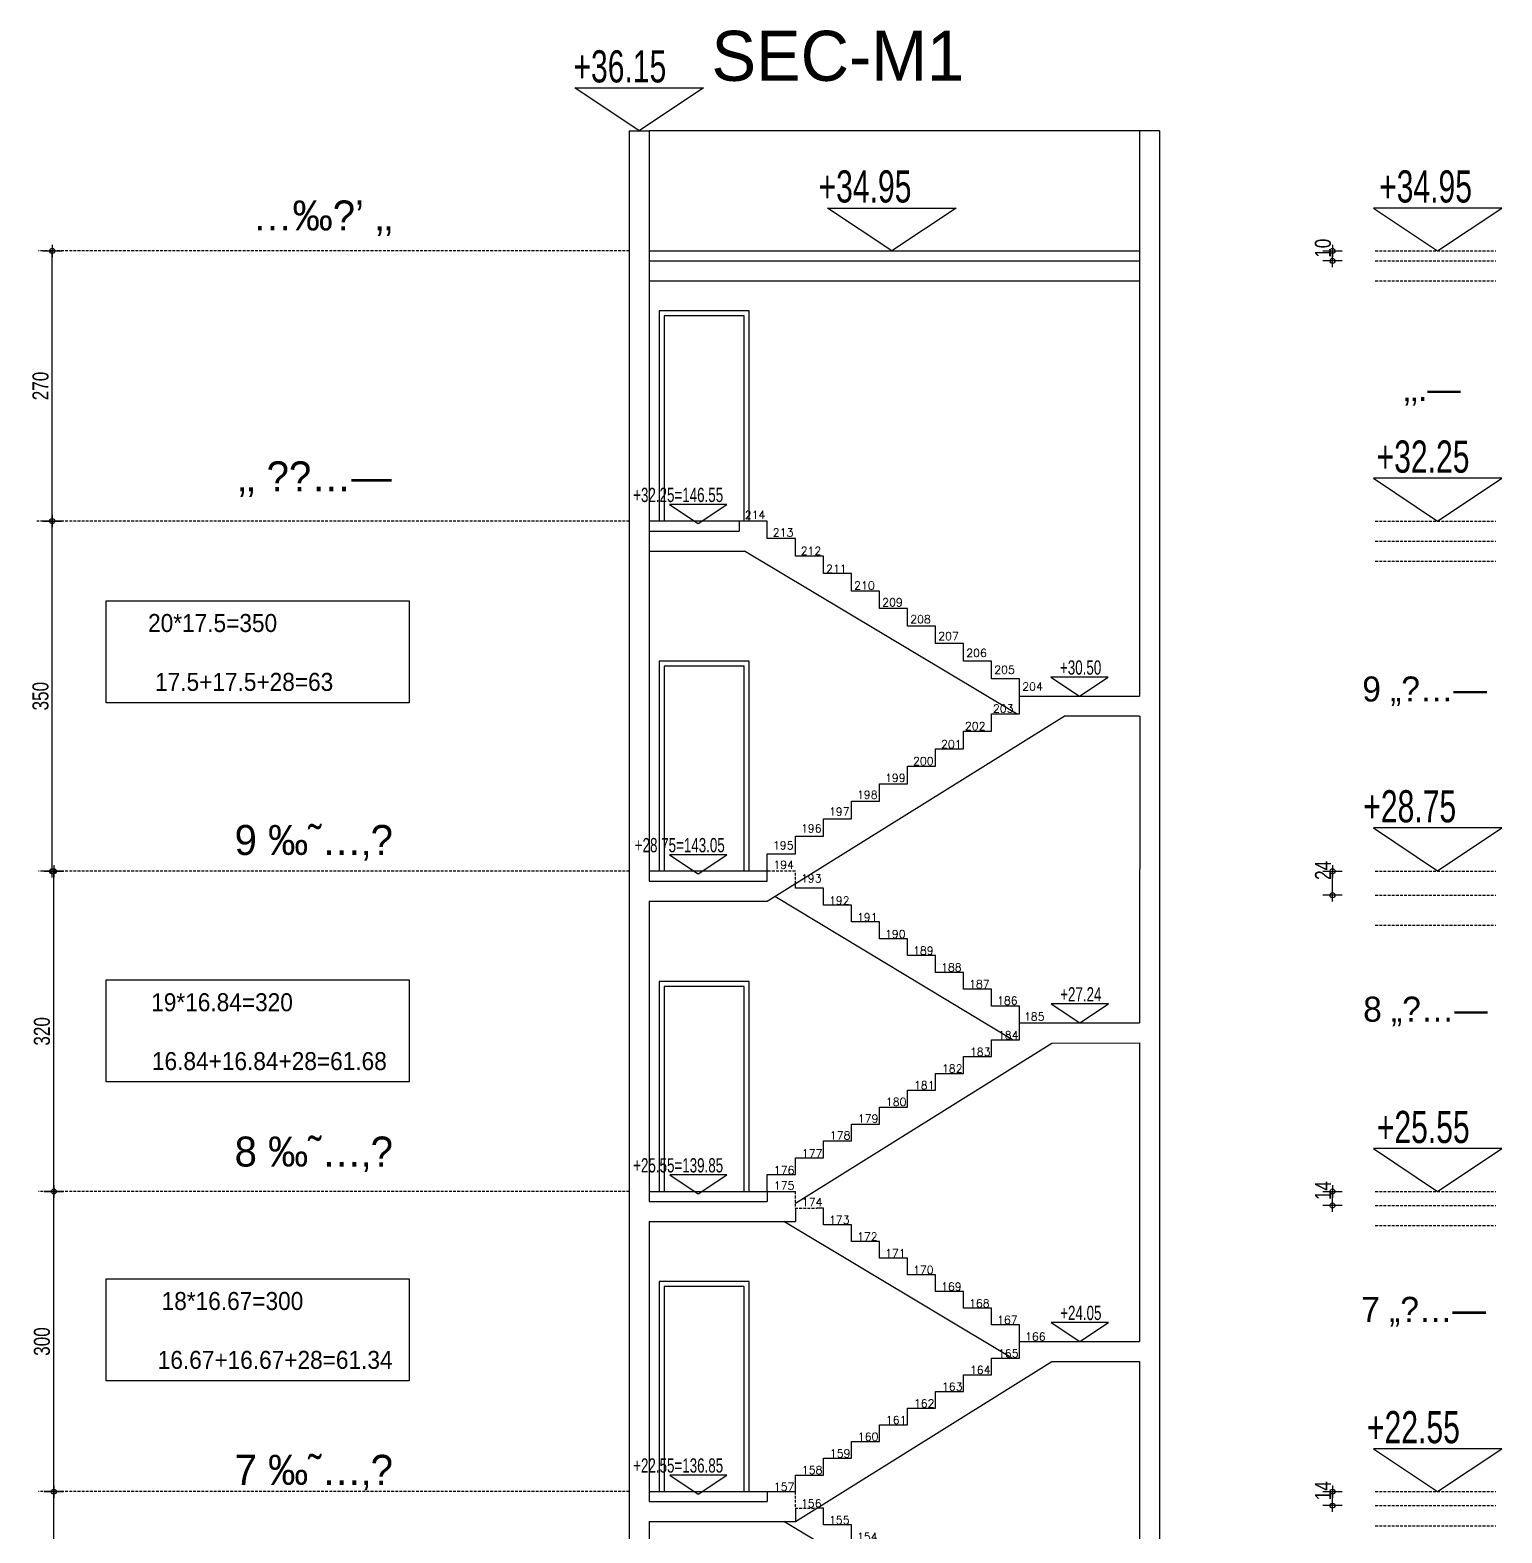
# Model space of a CAD drawing. Header units: inches. Extents: x -5298 to 11252, y 8210 to 22495.
# Drawn here: x 4439 to 5910, y 17820 to 19322 of the extents above; entities that cross this region are included whole.
import ezdxf
from ezdxf.enums import TextEntityAlignment as Align

# ---------------------------------------------------------------- set-up
doc = ezdxf.new("R2010")
doc.units = ezdxf.units.IN
doc.header["$LTSCALE"] = 11
doc.header["$MEASUREMENT"] = 0
doc.linetypes.add('HIDDEN', pattern=[0.375, 0.25, -0.125])
doc.layers.get('Defpoints').update_dxf_attribs({"color": 40})
for name, color, linetype in [('1TEXT', 3, 'Continuous'), ('73', 120, 'Continuous'), ('A_Door_p', 6, 'Continuous'), ('B-TEXT-H', 6, 'Continuous'), ('dim-100-v', 63, 'Continuous'), ('DIM-VER', 53, 'Continuous'), ('hatch-even', 253, 'Continuous'), ('HID', 5, 'HIDDEN'), ('HID1', 9, 'HIDDEN'), ('MABAT', 4, 'Continuous'), ('MARAT1', 145, 'Continuous'), ('MIFLAS', 4, 'Continuous'), ('TXT', 2, 'Continuous'), ('TXT-Mech', 4, 'Continuous'), ('wall', 7, 'Continuous')]:
    doc.layers.add(name, color=color, linetype=linetype)
doc.layers.add('REMARKS-DS-CHANGES', color=230, linetype='HIDDEN', true_color=0xff0582)
doc.styles.add('$0$TOVANA02', font='TOVANA02')
doc.styles.add('$0$TXT', font='TXT', dxfattribs={"width": 0.7})
doc.styles.add('H', font='HEB', dxfattribs={"width": 0.8})
doc.styles.add('ROMANCE', font='romanc')
doc.styles.add('SIMPHEB', font='SIMPHEB', dxfattribs={"height": 20})
doc.styles.get("Standard").update_dxf_attribs({"font": 'arial.ttf'})
doc.styles.add('T', font='tovana02')
doc.dimstyles.new('1-100hag', dxfattribs={"dimtxt": 16, "dimasz": 0.5, "dimexe": 0, "dimexo": 0, "dimgap": 1, "dimtad": 0, "dimdec": 0, "dimdsep": 46, "dimtxsty": 'H', "dimblk1": 'D20', "dimblk2": 'D20', "dimsah": 1, "dimcen": 0, "dimse1": 1, "dimse2": 1, "dimclrd": 256, "dimclrt": 256, "dimadec": 0, "dimazin": 0, "dimtfac": 1, "dimtdec": 0, "dimtmove": 2, "dimatfit": 3, "dimldrblk": 'D20', "dimfxl": 1, "dimtvp": 0.733333, "dimtolj": 1, "dimarcsym": 0})

# ---------------------------------------------------------------- blocks, each defined once
blk = doc.blocks.new('D20')
for p, q in [((12.5, 0), (-12.5, 0)), ((0, 19.2), (0, -19.2))]:
    blk.add_line(p, q)
blk.add_circle((0, 0), 5)
blk = doc.blocks.new('*D721')
at = {"layer": 'Defpoints', "color": 0, "transparency": 16777216}
for p in [(4462.6, 17861.5), (4464.5, 17861.5, -0.3), (4462.6, 17561.5, -0.3)]:
    blk.add_point(p, dxfattribs=at)
at = {"layer": 'dim-100-v', "lineweight": -2, "transparency": 16777216}
blk.add_line((4462.6, 17562), (4462.6, 17861), dxfattribs=at)
at = {"layer": 'dim-100-v', "lineweight": -2, "transparency": 16777216, "xscale": 0.5, "yscale": 0.5, "zscale": 0.5}
for p, rotation in [((4462.6, 17861.5), 90), ((4462.6, 17561.5), 270)]:
    blk.add_blockref('D20', p, dxfattribs=dict(at, rotation=rotation))
at = {"layer": 'dim-100-v', "transparency": 16777216, "insert": (4450.8, 17711.5), "char_height": 16, "attachment_point": 5, "rotation": 90, "style": 'H'}
blk.add_mtext('\\A1;300', dxfattribs=at)
blk = doc.blocks.new('*D722')
at = {"layer": 'Defpoints', "color": 0, "transparency": 16777216}
for p in [(4462.6, 18161.5), (4464.5, 18161.5, -0.3), (4464.5, 17861.5, -0.3)]:
    blk.add_point(p, dxfattribs=at)
at = {"layer": 'dim-100-v', "lineweight": -2, "transparency": 16777216}
blk.add_line((4462.6, 17862), (4462.6, 18161), dxfattribs=at)
at = {"layer": 'dim-100-v', "lineweight": -2, "transparency": 16777216, "xscale": 0.5, "yscale": 0.5, "zscale": 0.5}
for p, rotation in [((4462.6, 18161.5), 90), ((4462.6, 17861.5), 270)]:
    blk.add_blockref('D20', p, dxfattribs=dict(at, rotation=rotation))
at = {"layer": 'dim-100-v', "transparency": 16777216, "insert": (4450.8, 18011.5), "char_height": 16, "attachment_point": 5, "rotation": 90, "style": 'H'}
blk.add_mtext('\\A1;300', dxfattribs=at)
blk = doc.blocks.new('*D723')
at = {"layer": 'Defpoints', "color": 0, "transparency": 16777216}
for p in [(4462.6, 18481.5, -0.3), (4462.6, 18481.5), (4464.5, 18161.5, -0.3)]:
    blk.add_point(p, dxfattribs=at)
at = {"layer": 'dim-100-v', "lineweight": -2, "transparency": 16777216}
blk.add_line((4462.6, 18162), (4462.6, 18481), dxfattribs=at)
at = {"layer": 'dim-100-v', "lineweight": -2, "transparency": 16777216, "xscale": 0.5, "yscale": 0.5, "zscale": 0.5}
for p, rotation in [((4462.6, 18481.5), 90), ((4462.6, 18161.5), 270)]:
    blk.add_blockref('D20', p, dxfattribs=dict(at, rotation=rotation))
at = {"layer": 'dim-100-v', "transparency": 16777216, "insert": (4450.8, 18321.5), "char_height": 16, "attachment_point": 5, "rotation": 90, "style": 'H'}
blk.add_mtext('\\A1;320', dxfattribs=at)
blk = doc.blocks.new('*D724')
at = {"layer": 'Defpoints', "color": 0, "transparency": 16777216}
for p in [(4461.1, 18831.5, -0.3), (4461.1, 18831.5), (4462.6, 18481.5, -0.3)]:
    blk.add_point(p, dxfattribs=at)
at = {"layer": 'dim-100-v', "lineweight": -2, "transparency": 16777216}
blk.add_line((4461.1, 18482), (4461.1, 18831), dxfattribs=at)
at = {"layer": 'dim-100-v', "lineweight": -2, "transparency": 16777216, "xscale": 0.5, "yscale": 0.5, "zscale": 0.5}
for p, rotation in [((4461.1, 18831.5), 90), ((4461.1, 18481.5), 270)]:
    blk.add_blockref('D20', p, dxfattribs=dict(at, rotation=rotation))
at = {"layer": 'dim-100-v', "transparency": 16777216, "insert": (4449.4, 18656.5), "char_height": 16, "attachment_point": 5, "rotation": 90, "style": 'H'}
blk.add_mtext('\\A1;350', dxfattribs=at)
blk = doc.blocks.new('*D725')
at = {"layer": 'Defpoints', "color": 0, "transparency": 16777216}
for p in [(4461.1, 19101.5), (4462.6, 19101.5, -0.5), (4461.1, 18831.5, -0.3)]:
    blk.add_point(p, dxfattribs=at)
at = {"layer": 'dim-100-v', "lineweight": -2, "transparency": 16777216}
blk.add_line((4461.1, 18832), (4461.1, 19101), dxfattribs=at)
at = {"layer": 'dim-100-v', "lineweight": -2, "transparency": 16777216, "xscale": 0.5, "yscale": 0.5, "zscale": 0.5}
for p, rotation in [((4461.1, 19101.5), 90), ((4461.1, 18831.5), 270)]:
    blk.add_blockref('D20', p, dxfattribs=dict(at, rotation=rotation))
at = {"layer": 'dim-100-v', "transparency": 16777216, "insert": (4449.4, 18966.5), "char_height": 16, "attachment_point": 5, "rotation": 90, "style": 'H'}
blk.add_mtext('\\A1;270', dxfattribs=at)
blk = doc.blocks.new('*D460')
at = {"layer": 'Defpoints', "color": 0, "transparency": 16777216}
for p in [(-105.1, 2255), (-55.5, 2255), (-55.5, 2241)]:
    blk.add_point(p, dxfattribs=at)
at = {"layer": 'DIM-VER', "lineweight": -2, "transparency": 16777216}
blk.add_line((-105.1, 2241.5), (-105.1, 2254.5), dxfattribs=at)
at = {"layer": 'DIM-VER', "lineweight": -2, "transparency": 16777216, "xscale": 0.5, "yscale": 0.5, "zscale": 0.5}
for p, rotation in [((-105.1, 2255), 90), ((-105.1, 2241), 270)]:
    blk.add_blockref('D20', p, dxfattribs=dict(at, rotation=rotation))
at = {"layer": 'DIM-VER', "transparency": 16777216, "insert": (-114.6, 2255.9), "char_height": 16, "attachment_point": 5, "rotation": 90, "style": 'H'}
blk.add_mtext('\\A1;14', dxfattribs=at)
blk = doc.blocks.new('*D462')
at = {"layer": 'Defpoints', "color": 0, "transparency": 16777216}
for p in [(-105.1, 2555), (-55.5, 2555), (-55.5, 2541)]:
    blk.add_point(p, dxfattribs=at)
at = {"layer": 'DIM-VER', "lineweight": -2, "transparency": 16777216}
blk.add_line((-105.1, 2541.5), (-105.1, 2554.5), dxfattribs=at)
at = {"layer": 'DIM-VER', "lineweight": -2, "transparency": 16777216, "xscale": 0.5, "yscale": 0.5, "zscale": 0.5}
for p, rotation in [((-105.1, 2555), 90), ((-105.1, 2541), 270)]:
    blk.add_blockref('D20', p, dxfattribs=dict(at, rotation=rotation))
at = {"layer": 'DIM-VER', "transparency": 16777216, "insert": (-114.6, 2555.9), "char_height": 16, "attachment_point": 5, "rotation": 90, "style": 'H'}
blk.add_mtext('\\A1;14', dxfattribs=at)
blk = doc.blocks.new('*D464')
at = {"layer": 'Defpoints', "color": 0, "transparency": 16777216}
for p in [(-105.1, 2875), (-55.5, 2875), (-55.5, 2851)]:
    blk.add_point(p, dxfattribs=at)
at = {"layer": 'DIM-VER', "lineweight": -2, "transparency": 16777216}
blk.add_line((-105.1, 2851.5), (-105.1, 2874.5), dxfattribs=at)
at = {"layer": 'DIM-VER', "lineweight": -2, "transparency": 16777216, "xscale": 0.5, "yscale": 0.5, "zscale": 0.5}
for p, rotation in [((-105.1, 2875), 90), ((-105.1, 2851), 270)]:
    blk.add_blockref('D20', p, dxfattribs=dict(at, rotation=rotation))
at = {"layer": 'DIM-VER', "transparency": 16777216, "insert": (-114.6, 2875.9), "char_height": 16, "attachment_point": 5, "rotation": 90, "style": 'H'}
blk.add_mtext('\\A1;24', dxfattribs=at)
blk = doc.blocks.new('*D495')
at = {"layer": 'Defpoints', "color": 0, "transparency": 16777216}
for p in [(-105.1, 3495), (-62.3, 3495, -1.2), (-62.3, 3485, 0)]:
    blk.add_point(p, dxfattribs=at)
at = {"layer": 'DIM-VER', "lineweight": -2, "transparency": 16777216}
blk.add_line((-105.1, 3485.5), (-105.1, 3494.5), dxfattribs=at)
at = {"layer": 'DIM-VER', "lineweight": -2, "transparency": 16777216, "xscale": 0.5, "yscale": 0.5, "zscale": 0.5}
for p, rotation in [((-105.1, 3495), 90), ((-105.1, 3485), 270)]:
    blk.add_blockref('D20', p, dxfattribs=dict(at, rotation=rotation))
at = {"layer": 'DIM-VER', "transparency": 16777216, "insert": (-114.6, 3497.7), "char_height": 16, "attachment_point": 5, "rotation": 90, "style": 'H'}
blk.add_mtext('\\A1;10', dxfattribs=at)
blk = doc.blocks.new('$0$SEC00')
blk.add_lwpolyline([(30, 20), (0, 0), (-30, 20)], close=True)
at = {"style": '$0$TXT', "width": 0.7}
blk.add_attdef('LEVEL', (-14.55, 22.59), '', height=10.5, dxfattribs=at)
blk = doc.blocks.new('SEC - M1')
at = {"layer": 'A_Door_p', "elevation": 0}
for points in [[(120, -390), (120, -180), (30, -180), (30, -390)], [(115, -390), (115, -185), (35, -185), (35, -390)], [(120, -740.1), (120, -530.1), (30, -530.1), (30, -740.1)], [(115, -740.1), (115, -535.1), (35, -535.1), (35, -740.1)], [(120, -1060), (120, -850), (30, -850), (30, -1060)], [(115, -1060), (115, -855), (35, -855), (35, -1060)], [(120, -1360), (120, -1150), (30, -1150), (30, -1360)], [(115, -1360), (115, -1155), (35, -1155), (35, -1360)]]:
    blk.add_lwpolyline(points, dxfattribs=at)
at = {"layer": 'HID', "elevation": 0}
for points in [[(166, -752.4), (166, -740), (138, -740)], [(165.8, -1060), (165.8, -1076.6), (187.6, -1076.6)], [(165.8, -1360), (165.8, -1376.6), (187.6, -1376.6)]]:
    blk.add_lwpolyline(points, dxfattribs=at)
at = {"layer": 'MABAT'}
for p, q in [((20, -120, 0), (510, -120, 0)), ((110, -390, 0), (110, -400, 0)), ((20, -400, 0), (110, -400, 0)), ((20, -420, 0), (115.3, -419.9, 0)), ((387.2, -582.5, 0), (115.3, -419.9, 0)), ((138, -740, 0), (20, -740, 0)), ((20, -749.9, 0), (138, -749.9, 0)), ((138, -749.9, 0), (138, -740, 0)), ((383.2, -908.4, 0), (145.4, -765.2, 0)), ((20, -1060, 0), (166, -1060, 0)), ((138, -1060, 0), (138, -1069.9, 0)), ((138, -1060, 0), (138, -1070, 0)), ((20, -1069.9), (138, -1069.9, 0)), ((383.2, -1226.9, 0), (154.6, -1089.9, 0)), ((20, -1360, 0), (166, -1360, 0)), ((137.8, -1360, 0), (137.8, -1370, 0)), ((20, -1369.9), (137.8, -1369.9, 0)), ((383.2, -1526.9, 0), (154.6, -1389.9, 0))]:
    blk.add_line(p, q, dxfattribs=at)
at = {"layer": 'MABAT', "elevation": 0}
for points in [[(390, -565), (390, -547.5), (362, -547.5), (362, -530), (334, -530), (334, -512.5), (306, -512.5), (306, -495), (278, -495), (278, -477.5), (250, -477.5), (250, -460), (222, -460), (222, -442.5), (194, -442.5), (194, -425), (166, -425), (166, -407.5), (138, -407.5), (138, -390), (20, -390)], [(390, -891.6), (390, -874.7), (362, -874.7), (362, -857.9), (334, -857.9), (334, -841), (306, -841), (306, -824.2), (278, -824.2), (278, -807.4), (250, -807.4), (250, -790.5), (222, -790.5), (222, -773.7), (194, -773.7), (194, -756.8), (166, -756.8), (166, -752.4), (166, -752.4), (166, -752.4)], [(390, -1210), (390, -1193.3), (362, -1193.3), (362, -1176.6), (334, -1176.6), (334, -1160), (306, -1160), (306, -1143.3), (278, -1143.3), (278, -1126.6), (250, -1126.6), (250, -1110), (222, -1110), (222, -1093.3), (194, -1093.3), (194, -1076.6), (187.6, -1076.6), (187.6, -1076.6), (187.6, -1076.6)], [(390, -1510), (390, -1493.3), (362, -1493.3), (362, -1476.6), (334, -1476.6), (334, -1460), (306, -1460), (306, -1443.3), (278, -1443.3), (278, -1426.6), (250, -1426.6), (250, -1410), (222, -1410), (222, -1393.3), (194, -1393.3), (194, -1376.6), (187.6, -1376.6), (187.6, -1376.6), (187.6, -1376.6)]]:
    blk.add_lwpolyline(points, dxfattribs=at)
at = {"layer": 'MARAT1'}
blk.add_line((510, 0, 0), (20, 0, 0.3), dxfattribs=at)
at = {"layer": 'wall'}
for p, q in [((0, 0), (20, 0)), ((530, 0), (510, 0, 0)), ((510, 0, 0), (510, -285, 0)), ((530, 0, 0), (530, -4130.5, 0)), ((510, -23.2, 0), (510, -265, 0)), ((20, -130, 0), (510, -130, 0)), ((20, -150, 0), (510, -150, 0)), ((510, -285, 0), (510, -565, 0)), ((138, -769.9, 0), (434.7, -584.9, 0)), ((510, -585, 0), (434.7, -584.9, 0)), ((510.4, -585, 0), (510, -891.6, 0)), ((20, -769.9, 0), (138, -769.9, 0)), ((390, -891.6, 0), (510, -891.6, 0)), ((166, -1071.8, 0), (422.3, -911.7, 0)), ((422.3, -911.7, 0), (510, -911.6, 0)), ((510, -911.6, 0), (510, -1210, 0)), ((166, -1076.6, 0), (166, -1089.9, 0)), ((20, -1089.9), (166, -1089.9, 0)), ((166, -1390, 0), (422.3, -1230, 0)), ((422.3, -1230, 0), (510, -1230, 0)), ((510, -1230, 0), (510, -1510, 0)), ((166, -1376.6, 0), (166, -1389.9, 0)), ((20, -1389.9), (166, -1389.9, 0))]:
    blk.add_line(p, q, dxfattribs=at)
for points in [[(0, 0), (0, -2860)], [(20, 0), (20, -469.9)], [(20, -469.9), (20, -749.9)], [(20, -769.9), (20, -1069.9)], [(20, -1089.9), (20, -1369.9)], [(20, -1389.9), (20, -1669.9)]]:
    blk.add_lwpolyline(points, dxfattribs=at)
at = {"layer": 'wall', "elevation": 0}
for points in [[(20, -23.2), (20, -440)], [(138, -740), (138, -740), (138, -722.5), (166, -722.5), (166, -705), (194, -705), (194, -687.5), (222, -687.5), (222, -670), (250, -670), (250, -652.5), (278, -652.5), (278, -635), (306, -635), (306, -617.5), (334, -617.5), (334, -600), (362, -600), (362, -582.5), (390, -582.5), (390, -565), (510, -565)], [(138, -1060), (138, -1043.1), (166, -1043.1), (166, -1026.3), (194, -1026.3), (194, -1009.4), (222, -1009.4), (222, -992.6), (250, -992.6), (250, -975.8), (278, -975.8), (278, -958.9), (306, -958.9), (306, -942.1), (334, -942.1), (334, -925.2), (362, -925.2), (362, -908.4), (390, -908.4), (390, -891.6)], [(166, -1360), (166, -1343.4), (194, -1343.4), (194, -1326.7), (222, -1326.7), (222, -1310), (250, -1310), (250, -1293.3), (278, -1293.3), (278, -1276.7), (306, -1276.7), (306, -1260), (334, -1260), (334, -1243.3), (362, -1243.3), (362, -1226.7), (390, -1226.7), (390, -1210), (510, -1210)]]:
    blk.add_lwpolyline(points, dxfattribs=at)
at = {"layer": '1TEXT'}
ref = blk.add_blockref('$0$SEC00', (68.9, -392.5, -0.3), dxfattribs=dict(at, xscale=-0.952, yscale=0.952, zscale=0.952))
ref.add_attrib('LEVEL', '+32.25=146.55', (3.9, -371, -0.3), dxfattribs={"height": 14.28, "style": '$0$TXT', "width": 0.7})
ref = blk.add_blockref('$0$SEC00', (450, -565, 0), dxfattribs=dict(at, xscale=-0.952, yscale=0.952, zscale=0.952))
ref.add_attrib('LEVEL', '+30.50', (430.5, -543.5, 0), dxfattribs={"height": 14.28, "style": '$0$TXT', "width": 0.7})
ref = blk.add_blockref('$0$SEC00', (68.9, -742.5, -0.2), dxfattribs=dict(at, xscale=-0.952, yscale=0.952, zscale=0.952))
ref.add_attrib('LEVEL', '+28.75=143.05', (5.5, -721, -0.2), dxfattribs={"height": 14.28, "style": '$0$TXT', "width": 0.7})
ref = blk.add_blockref('$0$SEC00', (450.3, -891.6, 0), dxfattribs=dict(at, xscale=-0.952, yscale=0.952, zscale=0.952))
ref.add_attrib('LEVEL', '+27.24', (430.7, -870.1, 0), dxfattribs={"height": 14.28, "style": '$0$TXT', "width": 0.7})
ref = blk.add_blockref('$0$SEC00', (69, -1062.5, -0.2), dxfattribs=dict(at, xscale=-0.952, yscale=0.952, zscale=0.952))
ref.add_attrib('LEVEL', '+25.55=139.85', (3.9, -1041, -0.2), dxfattribs={"height": 14.28, "style": '$0$TXT', "width": 0.7})
ref = blk.add_blockref('$0$SEC00', (450.3, -1210, 0), dxfattribs=dict(at, xscale=-0.952, yscale=0.952, zscale=0.952))
ref.add_attrib('LEVEL', '+24.05', (430.7, -1188.5, 0), dxfattribs={"height": 14.28, "style": '$0$TXT', "width": 0.7})
ref = blk.add_blockref('$0$SEC00', (69, -1362.5, 0), dxfattribs=dict(at, xscale=-0.952, yscale=0.952, zscale=0.952))
ref.add_attrib('LEVEL', '+22.55=136.85', (3.9, -1341, 0), dxfattribs={"height": 14.28, "style": '$0$TXT', "width": 0.7})
at = {"layer": 'MIFLAS'}
ref = blk.add_blockref('$0$SEC00', (10, 0, -0.2), dxfattribs=dict(at, xscale=2.142000000000003, yscale=2.142000000000003, zscale=2.142000000000003))
ref.add_attrib('LEVEL', '+36.15', (-55.8, 48.4, -0.2), dxfattribs={"layer": '73', "height": 32.13, "rotation": 360, "style": '$0$TXT', "width": 0.7})
ref = blk.add_blockref('$0$SEC00', (262.5, -120, -0.3), dxfattribs=dict(at, xscale=2.142000000000003, yscale=2.142000000000003, zscale=2.142000000000003))
ref.add_attrib('LEVEL', '+34.95', (189.2, -71.6, -0.3), dxfattribs={"layer": '73', "height": 32.13, "rotation": 360, "style": '$0$TXT', "width": 0.7})
at = {"layer": 'B-TEXT-H', "style": 'ROMANCE'}
for s, p in [('214', (115.5, -387.9, 0)), ('213', (143.5, -405.4, 0)), ('212', (171.3, -423.8, 0)), ('211', (196.8, -441.6, 0)), ('210', (224.8, -458.4, 0)), ('209', (252.8, -475.2, 0)), ('208', (280.8, -492.1, 0)), ('207', (308.8, -508.9, 0)), ('206', (336.8, -525.8, 0)), ('205', (364.8, -542.6, 0)), ('204', (392.8, -559.4, 0)), ('203', (363.5, -581.4, 0)), ('202', (335.5, -598.9, 0)), ('201', (311.6, -617, 0)), ('200', (283.6, -633.9, 0)), ('199', (255.6, -650.7, 0)), ('198', (227.6, -667.5, 0)), ('197', (199.6, -684.4, 0)), ('196', (171.6, -701.2, 0)), ('195', (143.6, -718.1, 0)), ('194', (144, -737.5, 0)), ('193', (171.6, -751.1, 0)), ('192', (199.6, -773.3, 0)), ('191', (227.6, -790, 0)), ('190', (255.6, -806.7, 0)), ('189', (283.6, -823.3, 0)), ('188', (311.6, -840, 0)), ('187', (339.6, -856.7, 0)), ('186', (367.6, -873.3, 0)), ('185', (394.5, -889.2, 0)), ('184', (368.5, -907.7, 0)), ('183', (340.5, -924.5, 0)), ('182', (312.5, -941.2, 0)), ('181', (284.5, -957.9, 0)), ('180', (256.5, -974.5, 0)), ('179', (228.5, -991.2, 0)), ('178', (200.5, -1007.9, 0)), ('177', (172.5, -1026, 0)), ('176', (144.5, -1042.7, 0)), ('175', (144.5, -1058.1, 0)), ('174', (172.5, -1074.6, 0)), ('173', (199.6, -1092.4, 0)), ('172', (227.6, -1109.1, 0)), ('171', (255.6, -1125.7, 0)), ('170', (283.6, -1142.4, 0)), ('169', (311.6, -1159.1, 0)), ('168', (339.6, -1175.8, 0)), ('167', (367.6, -1192.4, 0)), ('166', (395.6, -1209.1, 0)), ('165', (368.5, -1225.8, 0)), ('164', (340.5, -1242.4, 0)), ('163', (312.5, -1259.1, 0)), ('162', (284.5, -1275.8, 0)), ('161', (256.5, -1292.4, 0)), ('160', (228.5, -1309.1, 0)), ('159', (200.5, -1325.8, 0)), ('158', (172.5, -1342.4, 0)), ('157', (144.5, -1359.1, 0)), ('156', (171.6, -1375.7, 0)), ('155', (199.6, -1392.4, 0)), ('154', (227.6, -1409.1, 0))]:
    blk.add_text(s, height=8, rotation=0, dxfattribs=at).set_placement(p)
blk = doc.blocks.new('higts_128')
at = {"layer": 'HID1', "color": 5}
for points, elevation in [([(-62.3, 3495), (58, 3495)], -1.2), ([(-62.3, 3485), (58, 3485)], 0), ([(-62.3, 3465), (58, 3465)], 0), ([(-62.3, 3205), (58, 3205)], -0.2), ([(-62.3, 3185), (58, 3185)], -0.2), ([(-62.3, 2821), (58, 2821)], 0), ([(-62.3, 2555), (58, 2555)], 0), ([(-62.3, 2541), (58, 2541)], 0), ([(-62.3, 2521), (58, 2521)], 0), ([(-62.3, 2255), (58, 2255)], 0), ([(-62.3, 2241), (58, 2241)], 0), ([(-62.3, 2221), (58, 2221)], 0)]:
    blk.add_lwpolyline(points, dxfattribs=dict(at, elevation=elevation))
for points in [[(-62.3, 3225), (58, 3225)], [(-62.3, 2875), (58, 2875)], [(-62.3, 2851), (58, 2851)]]:
    blk.add_lwpolyline(points, dxfattribs=at)
at = {"layer": 'MIFLAS'}
ref = blk.add_blockref('$0$SEC00', (0, 3495, -1.2), dxfattribs=dict(at, xscale=-2.142, yscale=2.142, zscale=2.142))
ref.add_attrib('LEVEL', '+34.95', (-58.5, 3543.4, -1.2), dxfattribs={"layer": '73', "height": 32.13, "style": '$0$TXT', "width": 0.7})
ref = blk.add_blockref('$0$SEC00', (0, 3225), dxfattribs=dict(at, xscale=-2.142, yscale=2.142, zscale=2.142))
ref.add_attrib('LEVEL', '+32.25', (-61, 3273.4), dxfattribs={"layer": '73', "height": 32.13, "style": '$0$TXT', "width": 0.7})
ref = blk.add_blockref('$0$SEC00', (0, 2875.5, 0), dxfattribs=dict(at, xscale=-2.142, yscale=2.142, zscale=2.142))
ref.add_attrib('LEVEL', '+28.75', (-74.3, 2923.9, 0), dxfattribs={"layer": '73', "height": 32.13, "style": '$0$TXT', "width": 0.7})
ref = blk.add_blockref('$0$SEC00', (0, 2555, 0), dxfattribs=dict(at, xscale=-2.142, yscale=2.142, zscale=2.142))
ref.add_attrib('LEVEL', '+25.55', (-60.8, 2603.4, 0), dxfattribs={"layer": '73', "height": 32.13, "style": '$0$TXT', "width": 0.7})
ref = blk.add_blockref('$0$SEC00', (0, 2255, 0), dxfattribs=dict(at, xscale=-2.142, yscale=2.142, zscale=2.142))
ref.add_attrib('LEVEL', '+22.55', (-70.6, 2303.4, 0), dxfattribs={"layer": '73', "height": 32.13, "style": '$0$TXT', "width": 0.7})
at = {"layer": '1TEXT', "style": '$0$TOVANA02'}
for s, p in [('‚‚.—', (-34.4, 3345, 0)), ('9 „\x8e…—', (-75.3, 3044.7, 65.2)), ('8 „\x8e…—', (-74.4, 2724.7, 65.2)), ('7 „\x8e…—', (-76.3, 2424.7, 65.2))]:
    blk.add_text(s, height=25, dxfattribs=at).set_placement(p)
at = {"layer": 'DIM-VER'}
for base, p1, p2, picture, middle in [((-105.1, 3495, 0), (-62.3, 3485, 0), (-62.3, 3495, -1.2), '*D495', (-114.6, 3497.7, 0)), ((-105.1, 2875, 0), (-55.5, 2851, 0), (-55.5, 2875, 0), '*D464', (-114.6, 2875.9, 0)), ((-105.1, 2555), (-55.5, 2541), (-55.5, 2555), '*D462', (-114.6, 2555.9)), ((-105.1, 2255), (-55.5, 2241), (-55.5, 2255), '*D460', (-114.6, 2255.9))]:
    dim = blk.add_linear_dim(base=base, p1=p1, p2=p2, angle=90, dimstyle='1-100hag', override={"dimfxl": 0}, dxfattribs=at)
    dim.commit()
    dim.dimension.update_dxf_attribs({"geometry": picture, "text_midpoint": middle, "dimtype": 128})

msp = doc.modelspace()

# ---------------------------------------------------------------- linework, layer by layer
at = {"layer": 'HID1'}
for points, elevation in [([(5037.78, 19101.49), (4447.17, 19101.49)], -0.17), ([(5037.78, 18831.49), (4445.72, 18831.49)], 0.01), ([(5037.78, 18481.49), (4447.17, 18481.49)], 0.01), ([(5037.78, 18161.49), (4447.17, 18161.49)], 0.01), ([(5037.78, 17861.49), (4447.17, 17861.49)], 0.01)]:
    msp.add_lwpolyline(points, dxfattribs=dict(at, elevation=elevation))
at = {"layer": 'TXT', "elevation": 0.01}
for points in [[(4514.8, 18751.88), (4817.94, 18751.88), (4817.94, 18649.93), (4514.8, 18649.93)], [(4514.8, 18372.87), (4817.94, 18372.87), (4817.94, 18270.92), (4514.8, 18270.92)], [(4514.8, 18074.31), (4817.94, 18074.31), (4817.94, 17972.36), (4514.8, 17972.36)]]:
    msp.add_lwpolyline(points, close=True, dxfattribs=at)

# ---------------------------------------------------------------- block references
at = {"layer": 'hatch-even'}
msp.add_blockref('higts_128', (5845.75, 15606.49, 0.01), dxfattribs=at)
at = {"layer": 'REMARKS-DS-CHANGES'}
msp.add_blockref('SEC - M1', (5037.78, 19221.49, -0.3), dxfattribs=at)

# ---------------------------------------------------------------- texts
at = {"layer": 'TXT', "ltscale": 100, "style": 'T'}
msp.add_text('SEC-M1', height=50, dxfattribs=at).set_placement((5372.56, 19271.49, 0.01), align=Align.RIGHT)
at = {"layer": 'TXT', "width": 0.9}
for s, p in [('20*17.5=350', (4685.83, 18720.63, 0.01)), ('17.5+17.5+28=63', (4741.91, 18661.79, 0.01)), ('19*16.84=320', (4701.54, 18341.62, 0.01)), ('16.84+16.84+28=61.68', (4795.42, 18282.78, 0.01)), ('18*16.67=300', (4711.99, 18043.05, 0.01)), ('16.67+16.67+28=61.34', (4801.21, 17984.21, 0.01))]:
    msp.add_text(s, height=18, dxfattribs=at).set_placement(p, align=Align.RIGHT)
at = {"layer": 'TXT-Mech', "style": 'SIMPHEB'}
for s, p in [('…‰\x8c’ ‚‚', (4801.61, 19121.91, 3.41)), ('‚‚ \x9a\x8e…—', (4800.16, 18861.17, 0.01)), ('9 ‰˜…‚\x8e', (4801.61, 18497.78, 0.01)), ('8 ‰˜…‚\x8e', (4801.61, 18186.37, 0.01)), ('7 ‰˜…‚\x8e', (4801.61, 17868.29, 0.01))]:
    msp.add_text(s, height=30, dxfattribs=at).set_placement(p, align=Align.RIGHT)

# ---------------------------------------------------------------- dimensions: what is measured, and where the dimension line sits
at = {"layer": 'dim-100-v'}
for base, p1, p2, picture, middle in [((4461.12, 19101.49, 0.32), (4461.12, 18831.49, 0.01), (4462.58, 19101.49, -0.17), '*D725', (4449.39, 18966.49, 0.32)), ((4461.12, 18831.49, 0.32), (4462.58, 18481.49, 0.01), (4461.12, 18831.49, 0.01), '*D724', (4449.39, 18656.49, 0.32)), ((4462.58, 18481.49, 0.32), (4464.48, 18161.49, 0.01), (4462.58, 18481.49, 0.01), '*D723', (4450.84, 18321.49, 0.32)), ((4462.58, 18161.49, 0.32), (4464.48, 17861.49, 0.01), (4464.48, 18161.49, 0.01), '*D722', (4450.84, 18011.49, 0.32)), ((4462.58, 17861.49, 0.32), (4462.58, 17561.49, 0.01), (4464.48, 17861.49, 0.01), '*D721', (4450.84, 17711.49, 0.32))]:
    dim = msp.add_linear_dim(base=base, p1=p1, p2=p2, angle=90, dimstyle='1-100hag', dxfattribs=at)
    dim.commit()
    dim.dimension.update_dxf_attribs({"geometry": picture, "text_midpoint": middle})

doc.saveas('drawing.dxf')
